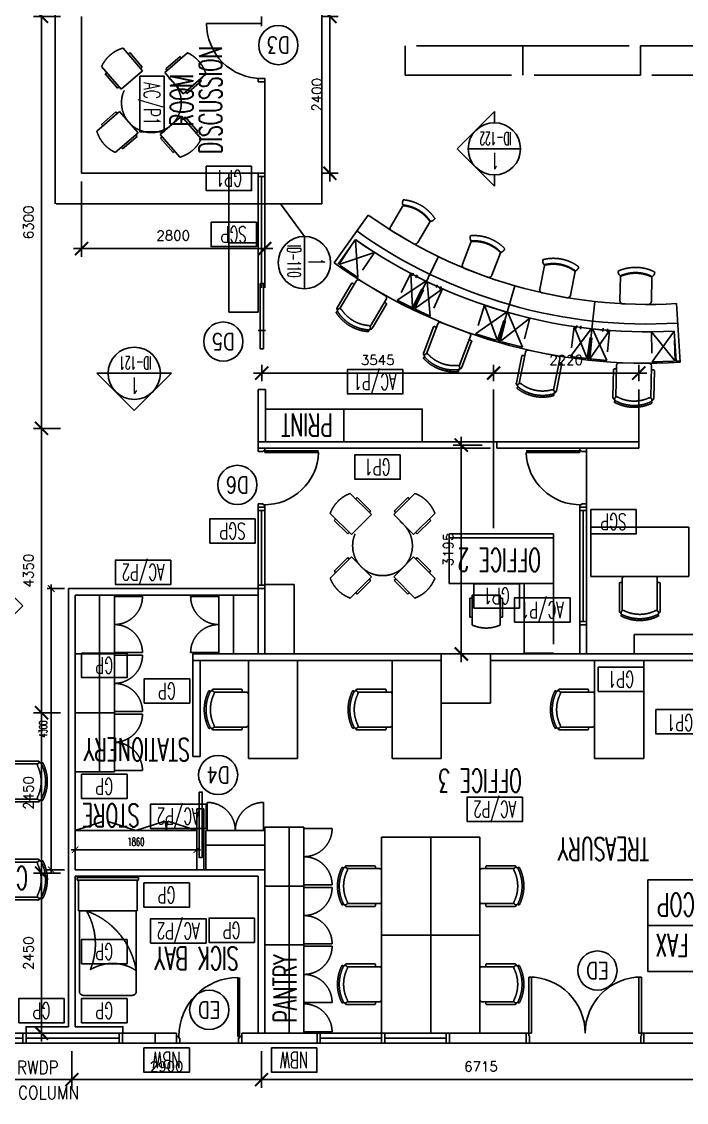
# Model space of a CAD drawing. Header units: feet. Extents: x 1463649 to 2957709, y -1501070 to -681589.
# Drawn here: x 1473424 to 1483590, y -783406 to -766879 of the extents above; entities that cross this region are included whole.
import ezdxf
from ezdxf.enums import TextEntityAlignment as Align

# ---------------------------------------------------------------- set-up
doc = ezdxf.new("R2010")
doc.units = ezdxf.units.FT
doc.header["$LTSCALE"] = 13
doc.header["$MEASUREMENT"] = 0
for name, pattern in [('CENTER', [2, 1.25, -0.25, 0.25, -0.25]), ('CENTER2', [1.125, 0.75, -0.125, 0.125, -0.125]), ('DASHDOT', [1, 0.5, -0.25, 0, -0.25]), ('HIDDEN', [0.375, 0.25, -0.125]), ('HIDDEN1', [0.185, 0.12, -0.065])]:
    doc.linetypes.add(name, pattern=pattern)
doc.layers.get('0').update_dxf_attribs({"linetype": 'CONTINUOUS'})
for name, color, linetype in [('DIM', 7, 'CONTINUOUS'), ('DOOR', 5, 'CONTINUOUS'), ('DOOR-NO', 1, 'CONTINUOUS'), ('EX-BWL', 1, 'CONTINUOUS'), ('EX-COL', 4, 'CONTINUOUS'), ('EX-DR', 7, 'CONTINUOUS'), ('EX-WDW', 8, 'CONTINUOUS'), ('EXFLOOR', 7, 'CONTINUOUS'), ('FURN', 1, 'CONTINUOUS'), ('FURN-NSC', 9, 'HIDDEN'), ('L1', 1, 'CONTINUOUS'), ('NEUCEIL TXT', 2, 'CONTINUOUS'), ('NEUPART', 3, 'CONTINUOUS'), ('SECT', 5, 'CONTINUOUS'), ('SPEC', 7, 'CONTINUOUS'), ('SYMBOL', 9, 'CONTINUOUS'), ('TEXT RM', 3, 'CONTINUOUS'), ('TEXT2', 3, 'CONTINUOUS')]:
    doc.layers.add(name, color=color, linetype=linetype)
doc.styles.add('R100', font='romans.shx', dxfattribs={"height": 150})
doc.styles.add('R25', font='ROMANS.shx', dxfattribs={"width": 0.6, "height": 250})
doc.styles.add('R50', font='ROMANS.shx', dxfattribs={"width": 0.6, "height": 125})
doc.styles.add('ROMANS', font='romans')
doc.styles.add('TEXT', font='romans.shx', dxfattribs={"width": 0.6, "height": 600})
doc.dimstyles.new('SCALE100', dxfattribs={"dimtxt": 250, "dimasz": 200, "dimexe": 125, "dimexo": 125, "dimgap": 125, "dimtad": 1, "dimdec": 0, "dimzin": 0, "dimdsep": 46, "dimtxsty": 'R100', "dimblk1": 'ARCHTICK', "dimblk2": 'ARCHTICK', "dimsah": 1, "dimcen": 0, "dimdle": 125, "dimclrd": 256, "dimclre": 256, "dimclrt": 1, "dimadec": 0, "dimazin": 0, "dimtfac": 1, "dimtdec": 0, "dimtix": 1, "dimtofl": 0, "dimtmove": 2, "dimatfit": 3, "dimfxl": 1, "dimtolj": 1, "dimtzin": 0, "dimarcsym": 0})
doc.dimstyles.new('SCALE50', dxfattribs={"dimtxt": 125, "dimasz": 100, "dimexe": 60, "dimexo": 60, "dimgap": 60, "dimtad": 1, "dimdec": 0, "dimzin": 0, "dimdsep": 46, "dimtxsty": 'R50', "dimblk1": 'ARCHTICK', "dimblk2": 'ARCHTICK', "dimsah": 1, "dimcen": 100, "dimdle": 60, "dimclrd": 256, "dimclre": 256, "dimclrt": 1, "dimadec": 0, "dimazin": 0, "dimtfac": 1, "dimtdec": 0, "dimtofl": 0, "dimtmove": 2, "dimatfit": 3, "dimldrblk": 'ARCHTICK', "dimfxl": 1, "dimtolj": 1, "dimtzin": 0, "dimarcsym": 0})

# ---------------------------------------------------------------- blocks, each defined once
blk = doc.blocks.new('chair07')
at = {"layer": 'FURN-NSC', "ltscale": 500}
for p, q in [((2, 1), (2, 371)), ((52, 421), (432, 421)), ((482, 371), (482, 1)), ((159, -47), (159, -57)), ((319, -48), (319, -58))]:
    blk.add_line(p, q, dxfattribs=at)
for centre, radius, start, end in [((52, 371), 50, 90, 180), ((432, 371), 50, 0, 90), ((243, 503), 556, 244.3835, 295.5192), ((43, -74), 80, 124.3835, 184.3835), ((243, 503), 646, 244.3835, 295.5192), ((243, 503), 566, 244.3835, 295.5192), ((442, -74), 80, 355.5192, 55.5192)]:
    blk.add_arc(centre, radius, start, end, dxfattribs=at)
blk = doc.blocks.new('chair06')
at = {"layer": 'FURN-NSC', "ltscale": 500}
for p, q in [((-66, 293), (-489, 293)), ((1, 249), (-489, 249)), ((37, -251), (37, 213)), ((-489, -287), (1, -287)), ((-489, -331), (-66, -331))]:
    blk.add_line(p, q, dxfattribs=at)
for centre, radius, start, end in [((-6, -19), 632, 153.7494, 206.2506), ((-6, -19), 605, 153.7494, 206.2506), ((-561, 255), 13.4, 333.7494, 153.7494), ((-519, 234), 33.5, 333.7494, 153.7494), ((-6, -19), 538, 153.7494, 206.2506), ((-489, 249), 44.6, 90, 158.0609), ((-88, 271), 31.6, 315, 45), ((1, 213), 35.7, 0, 90), ((-561, -293), 13.4, 206.2506, 26.2506), ((-519, -272), 33.5, 206.2506, 26.2506), ((-489, -287), 44.6, 201.9391, 270), ((-88, -309), 31.6, 315, 45), ((1, -251), 35.7, 270, 0)]:
    blk.add_arc(centre, radius, start, end, dxfattribs=at)
blk = doc.blocks.new('_ARCHTICK')
at = {"color": 0, "linetype": 'ByBlock', "const_width": 0.15}
blk.add_lwpolyline([(-0.5, -0.5), (0.5, 0.5)], dxfattribs=at)
blk = doc.blocks.new('*D704')
at = {"layer": 'DIM', "linetype": 'Continuous', "lineweight": -2, "transparency": 16777216}
for p, q in [((1480148, -776674), (1480148, -773229)), ((1480467, -773354), (1480023, -773354)), ((1480467, -776549), (1480023, -776549))]:
    blk.add_line(p, q, dxfattribs=at)
at = {"layer": 'DIM', "linetype": 'Continuous', "lineweight": -2, "transparency": 16777216, "xscale": 200, "yscale": 200, "zscale": 200}
for p, rotation in [((1480148, -773354), 90), ((1480148, -776549), 270)]:
    blk.add_blockref('_ARCHTICK', p, dxfattribs=dict(at, rotation=rotation))
at = {"layer": 'DIM', "color": 1, "linetype": 'Continuous', "transparency": 16777216, "insert": (1479948, -774951), "char_height": 150, "attachment_point": 5, "rotation": 90, "style": 'R100'}
blk.add_mtext('\\A1;3195', dxfattribs=at)
blk = doc.blocks.new('*D705')
at = {"layer": 'DIM', "linetype": 'Continuous', "lineweight": -2, "transparency": 16777216}
for p, q in [((1474192, -782624), (1474192, -783183)), ((1477092, -782624), (1477092, -783183)), ((1474067, -783058), (1477217, -783058))]:
    blk.add_line(p, q, dxfattribs=at)
at = {"layer": 'DIM', "linetype": 'Continuous', "lineweight": -2, "transparency": 16777216, "xscale": 200, "yscale": 200, "zscale": 200, "rotation": 180}
blk.add_blockref('_ARCHTICK', (1474192, -783058), dxfattribs=at)
at = {"layer": 'DIM', "linetype": 'Continuous', "lineweight": -2, "transparency": 16777216, "xscale": 200, "yscale": 200, "zscale": 200}
blk.add_blockref('_ARCHTICK', (1477092, -783058), dxfattribs=at)
at = {"layer": 'DIM', "color": 1, "linetype": 'Continuous', "transparency": 16777216, "insert": (1475642, -782858), "char_height": 150, "attachment_point": 5, "style": 'R100'}
blk.add_mtext('\\A1;2900', dxfattribs=at)
blk = doc.blocks.new('*D706')
at = {"layer": 'DIM', "linetype": 'Continuous', "lineweight": -2, "transparency": 16777216}
for p, q in [((1473729, -782474), (1473729, -779774)), ((1474017, -779899), (1473604, -779899)), ((1474017, -782349), (1473604, -782349))]:
    blk.add_line(p, q, dxfattribs=at)
at = {"layer": 'DIM', "linetype": 'Continuous', "lineweight": -2, "transparency": 16777216, "xscale": 200, "yscale": 200, "zscale": 200}
for p, rotation in [((1473729, -779899), 90), ((1473729, -782349), 270)]:
    blk.add_blockref('_ARCHTICK', p, dxfattribs=dict(at, rotation=rotation))
at = {"layer": 'DIM', "color": 1, "linetype": 'Continuous', "transparency": 16777216, "insert": (1473529, -781124), "char_height": 150, "attachment_point": 5, "rotation": 90, "style": 'R100'}
blk.add_mtext('\\A1;2450', dxfattribs=at)
blk = doc.blocks.new('*D707')
at = {"layer": 'DIM', "linetype": 'Continuous', "lineweight": -2, "transparency": 16777216}
for p, q in [((1473729, -780024), (1473729, -777324)), ((1474017, -777449), (1473604, -777449)), ((1474017, -779899), (1473604, -779899))]:
    blk.add_line(p, q, dxfattribs=at)
at = {"layer": 'DIM', "linetype": 'Continuous', "lineweight": -2, "transparency": 16777216, "xscale": 200, "yscale": 200, "zscale": 200}
for p, rotation in [((1473729, -777449), 90), ((1473729, -779899), 270)]:
    blk.add_blockref('_ARCHTICK', p, dxfattribs=dict(at, rotation=rotation))
at = {"layer": 'DIM', "color": 1, "linetype": 'Continuous', "transparency": 16777216, "insert": (1473529, -778674), "char_height": 150, "attachment_point": 5, "rotation": 90, "style": 'R100'}
blk.add_mtext('\\A1;2450', dxfattribs=at)
blk = doc.blocks.new('*D708')
at = {"layer": 'DIM', "linetype": 'Continuous', "lineweight": -2, "transparency": 16777216}
for p, q in [((1474017, -773099), (1473604, -773099)), ((1473729, -777574), (1473729, -772974)), ((1474017, -777449), (1473604, -777449))]:
    blk.add_line(p, q, dxfattribs=at)
at = {"layer": 'DIM', "linetype": 'Continuous', "lineweight": -2, "transparency": 16777216, "xscale": 200, "yscale": 200, "zscale": 200}
for p, rotation in [((1473729, -773099), 90), ((1473729, -777449), 270)]:
    blk.add_blockref('_ARCHTICK', p, dxfattribs=dict(at, rotation=rotation))
at = {"layer": 'DIM', "color": 1, "linetype": 'Continuous', "transparency": 16777216, "insert": (1473529, -775274), "char_height": 150, "attachment_point": 5, "rotation": 90, "style": 'R100'}
blk.add_mtext('\\A1;4350', dxfattribs=at)
blk = doc.blocks.new('*D709')
at = {"layer": 'DIM', "linetype": 'Continuous', "lineweight": -2, "transparency": 16777216}
for p, q in [((1474017, -766799), (1473604, -766799)), ((1473729, -766674), (1473729, -773224)), ((1474017, -773099), (1473604, -773099))]:
    blk.add_line(p, q, dxfattribs=at)
at = {"layer": 'DIM', "linetype": 'Continuous', "lineweight": -2, "transparency": 16777216, "xscale": 200, "yscale": 200, "zscale": 200}
for p, rotation in [((1473729, -766799), 90), ((1473729, -773099), 270)]:
    blk.add_blockref('_ARCHTICK', p, dxfattribs=dict(at, rotation=rotation))
at = {"layer": 'DIM', "color": 1, "linetype": 'Continuous', "transparency": 16777216, "insert": (1473529, -769949), "char_height": 150, "attachment_point": 5, "rotation": 90, "style": 'R100'}
blk.add_mtext('\\A1;6300', dxfattribs=at)
blk = doc.blocks.new('*D710')
at = {"layer": 'DIM', "linetype": 'Continuous', "lineweight": -2, "transparency": 16777216}
for p, q in [((1469292, -782624), (1469292, -783183)), ((1474192, -782624), (1474192, -783183)), ((1474317, -783058), (1469167, -783058))]:
    blk.add_line(p, q, dxfattribs=at)
at = {"layer": 'DIM', "linetype": 'Continuous', "lineweight": -2, "transparency": 16777216, "xscale": 200, "yscale": 200, "zscale": 200, "rotation": 180}
blk.add_blockref('_ARCHTICK', (1469292, -783058), dxfattribs=at)
at = {"layer": 'DIM', "linetype": 'Continuous', "lineweight": -2, "transparency": 16777216, "xscale": 200, "yscale": 200, "zscale": 200}
blk.add_blockref('_ARCHTICK', (1474192, -783058), dxfattribs=at)
at = {"layer": 'DIM', "color": 1, "linetype": 'Continuous', "transparency": 16777216, "insert": (1471474, -783308), "char_height": 150, "attachment_point": 5, "style": 'R100'}
blk.add_mtext('\\A1;4900', dxfattribs=at)
blk = doc.blocks.new('*D711')
at = {"layer": 'DIM', "linetype": 'Continuous', "lineweight": -2, "transparency": 16777216}
for p, q in [((1477092, -782624), (1477092, -783183)), ((1483808, -782624), (1483808, -783183)), ((1483933, -783058), (1476967, -783058))]:
    blk.add_line(p, q, dxfattribs=at)
at = {"layer": 'DIM', "linetype": 'Continuous', "lineweight": -2, "transparency": 16777216, "xscale": 200, "yscale": 200, "zscale": 200, "rotation": 180}
blk.add_blockref('_ARCHTICK', (1477092, -783058), dxfattribs=at)
at = {"layer": 'DIM', "linetype": 'Continuous', "lineweight": -2, "transparency": 16777216, "xscale": 200, "yscale": 200, "zscale": 200}
blk.add_blockref('_ARCHTICK', (1483808, -783058), dxfattribs=at)
at = {"layer": 'DIM', "color": 1, "linetype": 'Continuous', "transparency": 16777216, "insert": (1480450, -782858), "char_height": 150, "attachment_point": 5, "style": 'R100'}
blk.add_mtext('\\A1;6715', dxfattribs=at)
blk = doc.blocks.new('*D712')
at = {"layer": 'DIM', "linetype": 'Continuous', "lineweight": -2, "transparency": 16777216}
for p, q in [((1476972, -772254), (1480767, -772254)), ((1477097, -772379), (1477097, -772129)), ((1480642, -772379), (1480642, -772129))]:
    blk.add_line(p, q, dxfattribs=at)
at = {"layer": 'DIM', "linetype": 'Continuous', "lineweight": -2, "transparency": 16777216, "xscale": 200, "yscale": 200, "zscale": 200, "rotation": 180}
blk.add_blockref('_ARCHTICK', (1477097, -772254), dxfattribs=at)
at = {"layer": 'DIM', "linetype": 'Continuous', "lineweight": -2, "transparency": 16777216, "xscale": 200, "yscale": 200, "zscale": 200}
blk.add_blockref('_ARCHTICK', (1480642, -772254), dxfattribs=at)
at = {"layer": 'DIM', "color": 1, "linetype": 'Continuous', "transparency": 16777216, "insert": (1478870, -772054), "char_height": 150, "attachment_point": 5, "style": 'R100'}
blk.add_mtext('\\A1;3545', dxfattribs=at)
blk = doc.blocks.new('*D713')
at = {"layer": 'DIM', "linetype": 'Continuous', "lineweight": -2, "transparency": 16777216}
for p, q in [((1482987, -772254), (1480517, -772254)), ((1480642, -772379), (1480642, -772129)), ((1482862, -772379), (1482862, -772129))]:
    blk.add_line(p, q, dxfattribs=at)
at = {"layer": 'DIM', "linetype": 'Continuous', "lineweight": -2, "transparency": 16777216, "xscale": 200, "yscale": 200, "zscale": 200, "rotation": 180}
blk.add_blockref('_ARCHTICK', (1480642, -772254), dxfattribs=at)
at = {"layer": 'DIM', "linetype": 'Continuous', "lineweight": -2, "transparency": 16777216, "xscale": 200, "yscale": 200, "zscale": 200}
blk.add_blockref('_ARCHTICK', (1482862, -772254), dxfattribs=at)
at = {"layer": 'DIM', "color": 1, "linetype": 'Continuous', "transparency": 16777216, "insert": (1481752, -772054), "char_height": 150, "attachment_point": 5, "style": 'R100'}
blk.add_mtext('\\A1;2220', dxfattribs=at)
blk = doc.blocks.new('chair03')
at = {"layer": 'FURN-NSC', "ltscale": 500}
for p, q in [((-248, 339), (-216, 339)), ((-248, 46), (-248, 339)), ((-216, 0), (-216, 458)), ((216, 458), (216, 0)), ((248, 339), (216, 339)), ((248, 46), (248, 339)), ((-248, 46), (-216, 46)), ((216, 0), (-216, 0)), ((248, 46), (216, 46))]:
    blk.add_line(p, q, dxfattribs=at)
blk.add_arc((0, -11), 516, 65.2531, 114.7469, dxfattribs=at)
blk = doc.blocks.new('OFF')
at = {"layer": 'FURN-NSC', "ltscale": 500}
for p, q in [((-1062, 1600), (-1762, 1600)), ((-1762, 1600), (-1762, 0)), ((-1062, 0), (-1062, 1600)), ((0, 450), (-1062, 450)), ((0, 0), (0, 450)), ((-1762, 0), (0, 0))]:
    blk.add_line(p, q, dxfattribs=at)
blk.add_lwpolyline([(-1762, 0), (-1762, 1600), (-1825, 1600), (-1825, 0)], close=True, dxfattribs=at)
at = {"layer": 'FURN-NSC', "ltscale": 500, "xscale": -1, "rotation": 269.9999999999816}
blk.add_blockref('chair03', (-887, 1032), dxfattribs=at)
blk = doc.blocks.new('dtble04c')
at = {"layer": 'FURN-NSC', "ltscale": 500}
for p, q in [((-216, 457), (-216, 915)), ((216, 915), (216, 457)), ((-248, 796), (-216, 796)), ((-248, 503), (-248, 796)), ((248, 796), (216, 796)), ((248, 503), (248, 796)), ((-248, 503), (-216, 503)), ((248, 503), (216, 503)), ((216, 457), (-216, 457)), ((-915, 216), (-457, 216)), ((-503, 248), (-796, 248)), ((-796, 248), (-796, 216)), ((-503, 248), (-503, 216)), ((-457, 216), (-457, -216)), ((457, -216), (457, 216)), ((457, 216), (915, 216)), ((503, 248), (503, 216)), ((503, 248), (796, 248)), ((796, 248), (796, 216)), ((-457, -216), (-915, -216)), ((-796, -248), (-796, -216)), ((-503, -248), (-796, -248)), ((-503, -248), (-503, -216)), ((915, -216), (457, -216)), ((503, -248), (503, -216)), ((503, -248), (796, -248)), ((796, -248), (796, -216)), ((-216, -915), (-216, -457)), ((-216, -457), (216, -457)), ((216, -457), (216, -915)), ((-248, -503), (-248, -796)), ((-248, -503), (-216, -503)), ((248, -503), (216, -503)), ((248, -503), (248, -796)), ((-248, -796), (-216, -796)), ((248, -796), (216, -796))]:
    blk.add_line(p, q, dxfattribs=at)
blk.add_circle((0, 0), 457, dxfattribs=at)
for centre, start, end in [((0, 447), 65.2531, 114.7469), ((-447, 0), 155.2531, 204.7469), ((447, 0), 335.2531, 24.7469), ((0, -447), 245.2531, 294.7469)]:
    blk.add_arc(centre, 516, start, end, dxfattribs=at)
blk = doc.blocks.new('*D730')
at = {"layer": 'DIM', "linetype": 'Continuous', "lineweight": -2, "transparency": 16777216}
for p, q in [((1478013, -766799), (1478264, -766799)), ((1478139, -766674), (1478139, -769324)), ((1478013, -769199), (1478264, -769199))]:
    blk.add_line(p, q, dxfattribs=at)
at = {"layer": 'DIM', "linetype": 'Continuous', "lineweight": -2, "transparency": 16777216, "xscale": 200, "yscale": 200, "zscale": 200}
for p, rotation in [((1478139, -766799), 90), ((1478139, -769199), 270)]:
    blk.add_blockref('_ARCHTICK', p, dxfattribs=dict(at, rotation=rotation))
at = {"layer": 'DIM', "color": 1, "linetype": 'Continuous', "transparency": 16777216, "insert": (1477939, -767999), "char_height": 150, "attachment_point": 5, "rotation": 90, "style": 'R100'}
blk.add_mtext('\\A1;2400', dxfattribs=at)
blk = doc.blocks.new('*D731')
at = {"layer": 'DIM', "linetype": 'Continuous', "lineweight": -2, "transparency": 16777216}
for p, q in [((1474342, -769324), (1474342, -770475)), ((1477142, -769324), (1477142, -770475)), ((1477267, -770350), (1474217, -770350))]:
    blk.add_line(p, q, dxfattribs=at)
at = {"layer": 'DIM', "linetype": 'Continuous', "lineweight": -2, "transparency": 16777216, "xscale": 200, "yscale": 200, "zscale": 200, "rotation": 180}
blk.add_blockref('_ARCHTICK', (1474342, -770350), dxfattribs=at)
at = {"layer": 'DIM', "linetype": 'Continuous', "lineweight": -2, "transparency": 16777216, "xscale": 200, "yscale": 200, "zscale": 200}
blk.add_blockref('_ARCHTICK', (1477142, -770350), dxfattribs=at)
at = {"layer": 'DIM', "color": 1, "linetype": 'Continuous', "transparency": 16777216, "insert": (1475742, -770150), "char_height": 150, "attachment_point": 5, "style": 'R100'}
blk.add_mtext('\\A1;2800', dxfattribs=at)
blk = doc.blocks.new('*D732')
at = {"layer": 'NEUPART', "linetype": 'Continuous', "lineweight": -2, "transparency": 16777216}
for p, q in [((1474182, -779543), (1476162, -779543)), ((1474242, -779789), (1474242, -779483)), ((1476102, -779789), (1476102, -779483))]:
    blk.add_line(p, q, dxfattribs=at)
at = {"layer": 'NEUPART', "linetype": 'Continuous', "lineweight": -2, "transparency": 16777216, "xscale": 100, "yscale": 100, "zscale": 100, "rotation": 180}
blk.add_blockref('_ARCHTICK', (1474242, -779543), dxfattribs=at)
at = {"layer": 'NEUPART', "linetype": 'Continuous', "lineweight": -2, "transparency": 16777216, "xscale": 100, "yscale": 100, "zscale": 100}
blk.add_blockref('_ARCHTICK', (1476102, -779543), dxfattribs=at)
at = {"layer": 'NEUPART', "color": 1, "linetype": 'Continuous', "transparency": 16777216, "insert": (1475172, -779421), "char_height": 125, "attachment_point": 5, "style": 'R50'}
blk.add_mtext('\\A1;1860', dxfattribs=at)
blk = doc.blocks.new('*D733')
at = {"layer": 'NEUPART', "linetype": 'Continuous', "lineweight": -2, "transparency": 16777216}
for p, q in [((1474082, -775549), (1473817, -775549)), ((1473877, -779909), (1473877, -775489)), ((1474082, -779849), (1473817, -779849))]:
    blk.add_line(p, q, dxfattribs=at)
at = {"layer": 'NEUPART', "linetype": 'Continuous', "lineweight": -2, "transparency": 16777216, "xscale": 100, "yscale": 100, "zscale": 100}
for p, rotation in [((1473877, -775549), 90), ((1473877, -779849), 270)]:
    blk.add_blockref('_ARCHTICK', p, dxfattribs=dict(at, rotation=rotation))
at = {"layer": 'NEUPART', "color": 1, "linetype": 'Continuous', "transparency": 16777216, "insert": (1473754, -777699), "char_height": 125, "attachment_point": 5, "rotation": 90, "style": 'R50'}
blk.add_mtext('\\A1;4300', dxfattribs=at)

msp = doc.modelspace()

# ---------------------------------------------------------------- linework, layer by layer
at = {"color": 0, "linetype": 'Continuous'}
msp.add_lwpolyline([(1495292.2, -782499.1), (1469142.2, -782499.1), (1469142.2, -766649.1), (1495292.2, -766649.1)], close=True, dxfattribs=at)
at = {"layer": 'DIM', "color": 0, "linetype": 'DASHDOT', "ltscale": 500}
for p, q in [((1480642.2, -772503.9), (1480642.2, -774625.4)), ((1482862.2, -772503.9), (1482862.2, -773360.7))]:
    msp.add_line(p, q, dxfattribs=at)
at = {"layer": 'DOOR', "color": 0}
for p, q in [((1477042.2, -773453.9), (1477042.2, -773403.9)), ((1477117.2, -773440.9), (1477117.2, -773453.9)), ((1477142.2, -773440.9), (1477117.2, -773440.9)), ((1477142.2, -773403.9), (1477142.2, -773440.9)), ((1477142.2, -773440.9), (1477966.7, -773440.9)), ((1477142.2, -773465.9), (1477142.2, -773440.9)), ((1481962.9, -773440.9), (1481138.4, -773440.9)), ((1481962.9, -773403.9), (1481962.9, -773440.9)), ((1481962.9, -773440.9), (1481987.9, -773440.9)), ((1481962.9, -773465.9), (1481962.9, -773440.9)), ((1481987.9, -773440.9), (1481987.9, -773453.9)), ((1482062.9, -773453.9), (1482062.9, -773403.9)), ((1477117.2, -773453.9), (1477042.2, -773453.9)), ((1477142.2, -773465.9), (1477967.2, -773465.9)), ((1481962.9, -773465.9), (1481137.9, -773465.9)), ((1481987.9, -773453.9), (1482062.9, -773453.9)), ((1477042.2, -774253.9), (1477042.2, -774303.9)), ((1477117.2, -774253.9), (1477042.2, -774253.9)), ((1477117.2, -774253.9), (1477117.2, -774266.9)), ((1477142.2, -774266.9), (1477117.2, -774266.9)), ((1477142.2, -774266.5), (1477142.2, -774303.9)), ((1481962.9, -774266.5), (1481962.9, -774303.9)), ((1481962.9, -774266.9), (1481987.9, -774266.9)), ((1481987.9, -774253.9), (1481987.9, -774266.9)), ((1481987.9, -774253.9), (1482062.9, -774253.9)), ((1482062.9, -774253.9), (1482062.9, -774303.9)), ((1476730.2, -782399.1), (1476730.2, -781498.3)), ((1476755.2, -782399.1), (1476755.2, -781498.3)), ((1475829.2, -782399.1), (1475792.2, -782399.1)), ((1475842.2, -782499.1), (1475792.2, -782499.1)), ((1475829.2, -782399.1), (1475829.2, -782424.1)), ((1475842.2, -782424.1), (1475829.2, -782424.1)), ((1475842.2, -782424.1), (1475842.2, -782499.1)), ((1476730.2, -782399.1), (1476755.2, -782399.1)), ((1476755.2, -782424.1), (1476742.2, -782424.1)), ((1476742.2, -782424.1), (1476742.2, -782499.1)), ((1476792.2, -782499.1), (1476742.2, -782499.1)), ((1476755.2, -782399.1), (1476755.2, -782424.1)), ((1476792.2, -782399.1), (1476755.2, -782399.1))]:
    msp.add_line(p, q, dxfattribs=at)
for centre, radius, start, end in [((1477137.4, -773437.3), 829.8, 268.60485, 358.02776), ((1481967.7, -773437.3), 829.8, 181.9759, 271.39881), ((1476730.2, -782399.1), 901.2, 90, 180)]:
    msp.add_arc(centre, radius, start, end, dxfattribs=at)
at = {"layer": 'DOOR-NO', "color": 0, "linetype": 'Continuous'}
for centre in [(1477350.3, -767237.8), (1476508.2, -771771.8), (1476722.6, -773964.1), (1476428.8, -778399.5), (1482230.2, -781390.5), (1476294, -781991.5)]:
    msp.add_circle(centre, 300, dxfattribs=at)
at = {"layer": 'EX-BWL', "color": 0}
for points in [[(1475467.2, -782499.1), (1474967.2, -782499.1), (1474967.2, -782349.1), (1475467.2, -782349.1)], [(1481142.2, -782499.1), (1479967.2, -782499.1), (1479967.2, -782349.1), (1481142.2, -782349.1)], [(1485692.2, -782499.1), (1482942.2, -782499.1), (1482942.2, -782349.1), (1485692.2, -782349.1)]]:
    msp.add_lwpolyline(points, close=True, dxfattribs=at)
at = {"layer": 'EX-COL', "color": 0}
msp.add_lwpolyline([(1479842.2, -776549.1), (1480592.2, -776549.1), (1480592.2, -777299.1), (1479842.2, -777299.1)], close=True, dxfattribs=at)
msp.add_lwpolyline([(1479842.2, -776549.1), (1480592.2, -776549.1), (1480592.2, -777299.1), (1479842.2, -777299.1)], close=True, dxfattribs=at)
at = {"layer": 'EX-DR', "color": 0}
for p, q in [((1481182.2, -782349.1), (1481182.2, -781489.1)), ((1481222.2, -781490), (1481222.2, -782349.1)), ((1482862.2, -781490), (1482862.2, -782349.1)), ((1482902.2, -782349.1), (1482902.2, -781489.1)), ((1481142.2, -782499.1), (1481142.2, -782349.1)), ((1481142.2, -782349.1), (1481182.2, -782349.1)), ((1481222.2, -782349.1), (1481182.2, -782349.1)), ((1481182.2, -782349.1), (1481182.2, -782389.1)), ((1482862.2, -782349.1), (1482902.2, -782349.1)), ((1482902.2, -782349.1), (1482902.2, -782389.1)), ((1482942.2, -782349.1), (1482902.2, -782349.1)), ((1482942.2, -782499.1), (1482942.2, -782349.1)), ((1481192.2, -782499.1), (1481142.2, -782499.1)), ((1481182.2, -782389.1), (1481192.2, -782389.1)), ((1481192.2, -782389.1), (1481192.2, -782499.1)), ((1482892.2, -782389.1), (1482892.2, -782499.1)), ((1482902.2, -782389.1), (1482892.2, -782389.1)), ((1482892.2, -782499.1), (1482942.2, -782499.1))]:
    msp.add_line(p, q, dxfattribs=at)
for centre, start, end in [((1481182.2, -782349.1), 0, 90), ((1482902.2, -782349.1), 90, 179.99993)]:
    msp.add_arc(centre, 860, start, end, dxfattribs=at)
at = {"layer": 'EX-WDW', "color": 0}
for p, q in [((1474967.2, -782349.1), (1472067.2, -782349.1)), ((1473442.2, -782349.1), (1473442.2, -782499.1)), ((1473492.2, -782349.1), (1473492.2, -782499.1)), ((1474917.2, -782349.1), (1474917.2, -782499.1)), ((1477942.2, -782499.1), (1477942.2, -782349.1)), ((1474967.2, -782499.1), (1472067.2, -782499.1)), ((1472117.2, -782424.1), (1473442.2, -782424.1)), ((1473492.2, -782424.1), (1474917.2, -782424.1))]:
    msp.add_line(p, q, dxfattribs=at)
at = {"layer": 'EXFLOOR', "color": 0}
msp.add_line((1481192.2, -782499.1), (1482892.2, -782499.1), dxfattribs=at)
at = {"layer": 'FURN', "color": 0, "linetype": 'Continuous'}
for p, q in [((1478725, -769836.8), (1478202.2, -770569.4)), ((1478530, -770213.3), (1478262.7, -770587.9)), ((1479799.2, -770473), (1479407.9, -771283.6)), ((1480965.6, -770918.3), (1480717.2, -771783.4)), ((1482190.5, -771159.8), (1482092.1, -772054.4)), ((1483438.6, -771190.4), (1483493, -772088.8)), ((1483404.1, -771613), (1483431.9, -772072.4)), ((1483431.9, -772072.4), (1483491.8, -772068.8)), ((1478352.2, -772803.9), (1478352.2, -773303.9)), ((1474842.2, -775649.1), (1474242.2, -775649.1)), ((1474617.2, -778349.1), (1474617.2, -775649.1)), ((1474842.2, -775649.1), (1474842.2, -778349.1)), ((1476439.1, -775649.1), (1476439.1, -776549.1)), ((1476439.1, -775649.1), (1477039.1, -775649.1)), ((1476664.1, -776549.1), (1476664.1, -775649.1)), ((1474842.2, -776549.1), (1474242.2, -776549.1)), ((1476439.1, -776549.1), (1477039.1, -776549.1)), ((1476042.2, -777249.1), (1476042.2, -776649.1)), ((1474842.2, -777449.1), (1474242.2, -777449.1)), ((1474842.2, -778349.1), (1474242.2, -778349.1)), ((1477742.2, -779199.1), (1477142.2, -779199.1)), ((1477517.2, -780099.1), (1477517.2, -779199.1)), ((1477742.2, -779199.1), (1477742.2, -780099.1)), ((1476102.2, -779249.1), (1476102.2, -779849.1)), ((1476242.2, -779249.1), (1477142.2, -779249.1)), ((1476242.2, -779249.1), (1476242.2, -779849.1)), ((1477142.2, -779249.1), (1477142.2, -779849.1)), ((1477142.2, -779474.1), (1476242.2, -779474.1)), ((1477742.2, -780099.1), (1477142.2, -780099.1)), ((1477742.2, -780099.1), (1477142.2, -780099.1)), ((1477742.2, -782349.1), (1477742.2, -780099.1)), ((1477742.2, -780999.1), (1477142.2, -780999.1))]:
    msp.add_line(p, q, dxfattribs=at)
at = {"layer": 'FURN', "color": 0, "linetype": 'CENTER2', "ltscale": 100}
for p, q in [((1478565.1, -770790.3), (1478528.9, -770214.9)), ((1478819.8, -770409.5), (1478274.2, -770595.7)), ((1479374.4, -770730.3), (1479399.5, -771257.2)), ((1479606.5, -770847.6), (1479167.4, -771140)), ((1479862, -770965.7), (1479433.8, -771273.8)), ((1479625.8, -770856.9), (1479670, -771382.6)), ((1480504.5, -771216.2), (1480701.6, -771758.1)), ((1480367.6, -771653.4), (1480838.5, -771320.9)), ((1481198.3, -771415.5), (1480743.8, -771770.2)), ((1481082.4, -771858.7), (1480859.7, -771326.9)), ((1482133.8, -771577.2), (1481817.4, -771999.3)), ((1481875.9, -771544), (1482075.3, -772032.4)), ((1482414, -771603.3), (1482113.2, -772036.6)), ((1482155.1, -771579.5), (1482372.1, -772060.3)), ((1483054.4, -771625.6), (1483418.1, -772072.9)), ((1483068.2, -772083.5), (1483404.2, -771615))]:
    msp.add_line(p, q, dxfattribs=at)
at = {"layer": 'FURN', "color": 0, "linetype": 'HIDDEN', "ltscale": 100}
for p, q in [((1479416.5, -770723.7), (1479394.1, -770768.2)), ((1479472.7, -770752.1), (1479450.3, -770796.6)), ((1479783.7, -770902.2), (1479762.9, -770947.5)), ((1479841, -770928.6), (1479820.1, -770973.8)), ((1481913.4, -771523.8), (1481907, -771573.2)), ((1481975.9, -771531.8), (1481969.5, -771581.2)), ((1482319.1, -771569.5), (1482314.6, -771619.1)), ((1482381.9, -771575.3), (1482377.3, -771624.9))]:
    msp.add_line(p, q, dxfattribs=at)
at = {"layer": 'FURN', "color": 0, "linetype": 'HIDDEN1', "ltscale": 500}
for p, q in [((1474842.2, -775669.1), (1475272.2, -775669.1)), ((1476009.1, -775669.1), (1476439.1, -775669.1)), ((1475272.2, -776529.1), (1474842.2, -776529.1)), ((1475272.2, -776569.1), (1474842.2, -776569.1)), ((1476439.1, -776529.1), (1476009.1, -776529.1)), ((1474842.2, -777429.1), (1475272.2, -777429.1)), ((1474842.2, -777469.1), (1475272.2, -777469.1)), ((1475272.2, -778329.1), (1474842.2, -778329.1)), ((1476262.2, -778819.1), (1476262.2, -779249.1)), ((1477122.2, -779249.1), (1477122.2, -778819.1)), ((1474242.2, -779249.1), (1474683.5, -779105.7)), ((1475172.2, -779249.1), (1474730.9, -779105.7)), ((1475172.2, -779249.1), (1475613.5, -779105.7)), ((1476102.2, -779249.1), (1475660.9, -779105.7)), ((1478172.2, -779219.1), (1477742.2, -779219.1)), ((1477742.2, -780079.1), (1478172.2, -780079.1))]:
    msp.add_line(p, q, dxfattribs=at)
at = {"layer": 'FURN', "color": 0, "linetype": 'HIDDEN', "ltscale": 100}
for points in [[(1478528.9, -770214.9), (1478819.8, -770409.5), (1478565.1, -770790.3), (1478274.2, -770595.7)], [(1479606.5, -770847.6), (1479374.4, -770730.3), (1479167.4, -771140), (1479399.5, -771257.2)], [(1479625.8, -770856.9), (1479862, -770965.7), (1479670, -771382.6), (1479433.8, -771273.8)], [(1480838.5, -771320.9), (1480504.5, -771216.2), (1480367.6, -771653.4), (1480701.6, -771758.1)], [(1480859.7, -771326.9), (1481198.3, -771415.5), (1481082.4, -771858.7), (1480743.8, -771770.2)], [(1482133.8, -771577.2), (1481875.9, -771544), (1481817.4, -771999.3), (1482075.3, -772032.4)], [(1482155.1, -771579.5), (1482414, -771603.3), (1482372.1, -772060.3), (1482113.2, -772036.6)], [(1483404.2, -771615), (1483054.4, -771625.6), (1483068.2, -772083.5), (1483418.1, -772072.9)]]:
    msp.add_lwpolyline(points, close=True, dxfattribs=at)
at = {"layer": 'FURN', "color": 0, "linetype": 'Continuous'}
for points in [[(1479552.2, -773303.9), (1479552.2, -772803.9), (1477152.2, -772803.9), (1477152.2, -773303.9)], [(1475172.2, -779249.1), (1474242.2, -779249.1)], [(1475172.2, -779249.1), (1476102.2, -779249.1)], [(1477517.2, -782349.1), (1477517.2, -780099.1)]]:
    msp.add_lwpolyline(points, dxfattribs=at)
at = {"layer": 'FURN', "color": 0, "linetype": 'HIDDEN1', "ltscale": 500}
for points in [[(1477742.2, -780119.1), (1478172.2, -780119.1, -0.4122839), (1477742.2, -780549.1, -0.4122839), (1478172.2, -780979.1), (1477742.2, -780979.1)], [(1477742.2, -781879.1), (1478172.2, -781879.1, 0.4122839), (1477742.2, -781449.1, 0.4122839), (1478172.2, -781019.1), (1477742.2, -781019.1)], [(1477742.2, -782329.1), (1478172.2, -782329.1, 0.4122839), (1477742.2, -781899.1)]]:
    msp.add_lwpolyline(points, format="xyb", dxfattribs=at)
at = {"layer": 'FURN', "color": 0, "linetype": 'Continuous'}
for radius, start, end in [(7350, 234.48884, 273.46564), (7650, 234.48884, 273.46564), (7770, 234.93129, 273.0232), (8250, 234.48884, 273.46564)]:
    msp.add_arc((1482994.3, -763853.9), radius, start, end, dxfattribs=at)
at = {"layer": 'FURN', "color": 0, "linetype": 'HIDDEN1', "ltscale": 500}
for centre, radius, start, end in [((1474840.8, -775667.6), 431.4, 270.18887, 359.81113), ((1476440.5, -775667.6), 431.4, 180.18887, 269.81113), ((1474840.8, -776530.5), 431.4, 0.18887, 89.81113), ((1476440.5, -776530.5), 431.4, 90.18887, 179.81113), ((1474840.8, -776567.6), 431.4, 270.18887, 359.81113), ((1474840.8, -777430.5), 431.4, 0.18887, 89.81113), ((1474840.8, -777467.6), 431.4, 270.18887, 359.81113), ((1474840.8, -778330.5), 431.4, 0.18887, 89.81113), ((1476260.8, -779250.5), 431.4, 0.18887, 89.81113), ((1477123.6, -779250.5), 431.4, 90.18887, 179.81113), ((1475192.2, -779249.1), 445, 0, 18.79597), ((1476082.2, -779249.1), 445, 161.20403, 180), ((1477740.8, -779217.7), 431.4, 270.18887, 359.81113), ((1477740.8, -780080.5), 431.4, 0.18887, 89.81113)]:
    msp.add_arc(centre, radius, start, end, dxfattribs=at)
at = {"layer": 'FURN-NSC', "color": 0, "ltscale": 500}
for p, q in [((1474272, -780009.1), (1474272, -779969.1)), ((1474272, -779969.1), (1475212, -779969.1)), ((1474272, -780009.1), (1475212, -780009.1)), ((1474292, -780479.1), (1474292, -780009.1)), ((1475192, -780009.1), (1475192, -780479.1)), ((1475212, -779969.1), (1475212, -780009.1)), ((1474292, -780479.1), (1475192, -780479.1)), ((1474307, -781709.1), (1474307, -780479.1)), ((1475177, -780479.1), (1475177, -781709.1)), ((1475117, -781769.1), (1474367, -781769.1))]:
    msp.add_line(p, q, dxfattribs=at)
for points in [[(1479288.9, -767699.1), (1481088.9, -767699.1), (1481088.9, -767249.1), (1479288.9, -767249.1)], [(1482888.9, -767699.1), (1481088.9, -767699.1), (1481088.9, -767249.1), (1482888.9, -767249.1)], [(1484688.9, -767699.1), (1482888.9, -767699.1), (1482888.9, -767249.1), (1484688.9, -767249.1)], [(1477042.2, -769199.1), (1477042.2, -770260.8), (1476592.3, -770260.8), (1476592.3, -769199.1)], [(1477042.1, -770260.8), (1477042.1, -771322.4), (1476592.2, -771322.4), (1476592.2, -770260.8)], [(1483628.1, -774612.2), (1482128.1, -774612.2), (1482128.1, -775362.2), (1483628.1, -775362.2)], [(1477592.1, -775487.4), (1477592.1, -776549.1), (1477142.2, -776549.1), (1477142.2, -775487.4)], [(1483853.9, -776549.1), (1482792.2, -776549.1), (1482792.2, -776249.1), (1483853.9, -776249.1)], [(1477642.2, -778149.1), (1477642.2, -776649.1), (1476892.2, -776649.1), (1476892.2, -778149.1)], [(1479842.2, -778149.1), (1479842.2, -776649.1), (1479092.2, -776649.1), (1479092.2, -778149.1)], [(1482937.2, -778149.1), (1482937.2, -776649.1), (1482187.2, -776649.1), (1482187.2, -778149.1)], [(1479679.7, -779349.1), (1479679.7, -780849.1), (1478929.7, -780849.1), (1478929.7, -779349.1)], [(1479679.7, -779349.1), (1479679.7, -780849.1), (1480429.7, -780849.1), (1480429.7, -779349.1)], [(1483003.2, -780002.5), (1483753.2, -780002.5), (1483753.2, -780702.5), (1483003.2, -780702.5)], [(1483003.2, -780702.5), (1483753.2, -780702.5), (1483753.2, -781402.5), (1483003.2, -781402.5)], [(1479679.7, -780849.1), (1479679.7, -782349.1), (1478929.7, -782349.1), (1478929.7, -780849.1)], [(1479679.7, -780849.1), (1479679.7, -782349.1), (1480429.7, -782349.1), (1480429.7, -780849.1)]]:
    msp.add_lwpolyline(points, close=True, dxfattribs=at)
for centre, radius, start, end in [((1473531.5, -780987.4), 1020.7, 337.41963, 29.87004), ((1474024.6, -781578.6), 1167.3, 9.17796, 70.37621), ((1474815.6, -781921.4), 640.7, 55.6582, 122.21786), ((1474367, -781709.1), 60, 180, 270), ((1475117, -781709.1), 60, 270, 0)]:
    msp.add_arc(centre, radius, start, end, dxfattribs=at)
at = {"layer": 'L1', "color": 0, "linetype": 'Continuous'}
msp.add_lwpolyline([(1477142.2, -767799.1), (1477042.2, -767799.1), (1477042.2, -767749.1), (1477142.2, -767749.1)], close=True, dxfattribs=at)
at = {"layer": 'NEUCEIL TXT', "color": 0}
for points in [[(1475230, -767713.2), (1475602.3, -767713.2), (1475602.3, -768562.7), (1475230, -768562.7)], [(1479255.8, -772200.8), (1479255.8, -772573), (1478406.4, -772573), (1478406.4, -772200.8)], [(1475708, -775113.7), (1475708, -775485.9), (1474858.5, -775485.9), (1474858.5, -775113.7)], [(1481813.8, -775689.9), (1481813.8, -776062.2), (1480964.3, -776062.2), (1480964.3, -775689.9)], [(1481085.3, -778736.8), (1481085.3, -779109), (1480235.8, -779109), (1480235.8, -778736.8)], [(1476245.4, -778845.6), (1476245.4, -779217.9), (1475395.9, -779217.9), (1475395.9, -778845.6)], [(1476245.4, -780598.6), (1476245.4, -780970.8), (1475395.9, -780970.8), (1475395.9, -780598.6)]]:
    msp.add_lwpolyline(points, close=True, dxfattribs=at)
at = {"layer": 'NEUPART', "color": 0, "linetype": 'Continuous'}
for p, q in [((1474342.2, -767194.1), (1474342.2, -766799.1)), ((1477092.2, -766949.1), (1477092.2, -766799.1)), ((1474342.2, -767194.1), (1474342.2, -769199.1)), ((1477142.2, -767799.1), (1477142.2, -769199.1)), ((1474907.2, -769199.1), (1474342.2, -769199.1)), ((1474907.2, -769199.1), (1477142.2, -769199.1)), ((1477042.1, -769249.1), (1477042.2, -770949.1)), ((1477042.2, -769249.1), (1477042.2, -769199.1)), ((1477142.2, -769249.1), (1477042.2, -769249.1)), ((1477092.2, -769249.1), (1477092.2, -770949.1)), ((1477142.1, -769249.1), (1477142.2, -770949.1)), ((1477142.2, -769199.1), (1477142.2, -769249.1)), ((1477042.2, -771603.9), (1477152.2, -771603.9)), ((1477042.2, -772503.9), (1477042.2, -773303.9)), ((1477042.2, -772503.9), (1477152.2, -772503.9)), ((1477152.2, -772503.9), (1477152.2, -773303.9)), ((1477042.2, -773303.9), (1482862.9, -773303.9)), ((1477042.2, -773403.9), (1477042.2, -773303.9)), ((1477142.2, -773403.9), (1477042.2, -773403.9)), ((1477142.2, -773403.9), (1480592.2, -773403.9)), ((1480692.2, -773403.9), (1480692.2, -773303.9)), ((1480692.2, -773403.9), (1482862.9, -773403.9)), ((1482862.9, -773403.9), (1482062.9, -773403.9)), ((1482062.9, -773403.9), (1482062.9, -775381.8)), ((1482862.9, -773303.9), (1482862.9, -773403.9)), ((1477042.2, -774353.9), (1477042.2, -774303.9)), ((1477042.2, -774303.9), (1477142.2, -774303.9)), ((1477142.2, -774353.9), (1477042.2, -774353.9)), ((1477042.2, -774353.9), (1477042.3, -776053.9)), ((1477092.3, -774353.9), (1477092.3, -775499.1)), ((1477142.2, -774303.9), (1477142.2, -774353.9)), ((1477142.2, -774353.9), (1477142.3, -776053.9)), ((1481962.9, -774353.9), (1481962.9, -774303.9)), ((1481962.9, -774303.9), (1482062.9, -774303.9)), ((1482062.9, -774353.9), (1481962.9, -774353.9)), ((1481962.9, -774353.9), (1481963, -776053.9)), ((1482012.9, -774353.9), (1482013, -776053.9)), ((1482062.9, -774303.9), (1482062.9, -774353.9)), ((1482062.9, -774353.9), (1482063, -776053.9)), ((1477042.3, -775549.1), (1474142.2, -775549.1)), ((1474142.2, -776549.1), (1474142.2, -775549.1)), ((1477042.3, -775499.1), (1477142.3, -775499.1)), ((1477142.3, -775549.1), (1477042.3, -775549.1)), ((1477042.3, -775549.1), (1477042.3, -776103.9)), ((1477042.3, -775549.1), (1477042.3, -775649.1)), ((1477142.2, -776549.1), (1477142.2, -775549.1)), ((1474242.2, -775649.1), (1474242.2, -779849.1)), ((1477042.3, -775649.1), (1474242.2, -775649.1)), ((1477042.3, -776103.9), (1477042.3, -776053.9)), ((1477142.3, -776053.9), (1477142.3, -776103.9)), ((1481963, -776103.9), (1481963, -776053.9)), ((1481963, -776053.9), (1482063, -776053.9)), ((1482063, -776053.9), (1482063, -776103.9)), ((1477042.3, -776103.9), (1477039.1, -776549.1)), ((1477142.2, -776103.9), (1477142.2, -776549.1)), ((1481963, -776103.9), (1481962.9, -776549.1)), ((1482063, -776103.9), (1481963, -776103.9)), ((1482062.9, -776103.9), (1482062.9, -776549.1)), ((1474142.2, -776549.1), (1474142.2, -782249.1)), ((1476042.2, -776549.1), (1486031, -776549.1)), ((1476042.2, -776549.1), (1476042.2, -778119.1)), ((1477039.1, -776549.1), (1477039.1, -776549.1)), ((1479842.2, -776649.1), (1476042.2, -776649.1)), ((1476152.2, -778119.1), (1476152.2, -776649.1)), ((1479842.2, -776649.1), (1477642.2, -776649.1)), ((1480592.2, -776649.1), (1486079.9, -776649.1)), ((1476042.2, -778119.1), (1476152.2, -778119.1)), ((1476102.2, -778919.1), (1476102.2, -779849.1)), ((1476102.2, -778919.1), (1476212.2, -778919.1)), ((1476212.2, -778919.1), (1476212.2, -779849.1)), ((1477142.2, -779199.1), (1477142.2, -782349.1)), ((1477142.2, -779849.1), (1474242.2, -779849.1)), ((1474242.2, -779949.1), (1477042.2, -779949.1)), ((1477042.2, -779949.1), (1477042.2, -782349.1)), ((1477942.2, -782349.1), (1479967.2, -782349.1)), ((1479967.2, -782499.1), (1477942.2, -782499.1)), ((1478929.7, -782424.1), (1477992.2, -782424.1)), ((1479917.2, -782424.1), (1478979.7, -782424.1))]:
    msp.add_line(p, q, dxfattribs=at)
msp.add_lwpolyline([(1477092.2, -767749.1, -0.4142136), (1476252.2, -766909.1), (1477092.2, -766909.1)], format="xyb", dxfattribs=at)
for points in [[(1477072.2, -770882.2), (1477122.2, -770882.2), (1477122.2, -771882.2), (1477072.2, -771882.2)], [(1476136.8, -778660.4), (1476186.8, -778660.4), (1476186.8, -779660.4), (1476136.8, -779660.4)], [(1477942.2, -782499.1), (1476792.2, -782499.1), (1476792.2, -782349.1), (1477942.2, -782349.1)], [(1477992.2, -782499.1), (1477942.2, -782499.1), (1477942.2, -782349.1), (1477992.2, -782349.1)], [(1478979.7, -782499.1), (1478929.7, -782499.1), (1478929.7, -782349.1), (1478979.7, -782349.1)], [(1479967.2, -782499.1), (1479917.2, -782499.1), (1479917.2, -782349.1), (1479967.2, -782349.1)]]:
    msp.add_lwpolyline(points, close=True, dxfattribs=at)
for points in [[(1474242.2, -779949.1), (1474242.2, -782249.1)], [(1473492.2, -782349.1), (1473492.2, -782249.1), (1474142.2, -782249.1)], [(1474972.1, -782349.1), (1474972.1, -782249.1), (1474242.2, -782249.1)], [(1475467.2, -782499.1), (1475792.2, -782499.1), (1475792.2, -782349.1), (1475467.2, -782349.1)]]:
    msp.add_lwpolyline(points, dxfattribs=at)
at = {"layer": 'SECT', "color": 0, "ltscale": 10}
for p, q in [((1480655.4, -768251.7), (1480083.1, -768824.1)), ((1480655.4, -768251.7), (1480655.4, -768422.1)), ((1480653.4, -769394.4), (1480083.1, -768824.1)), ((1480253.4, -768824.7), (1481053.4, -768824.7)), ((1480653.4, -769224.7), (1480653.4, -769394.4)), ((1477748.3, -770964.5), (1477748.3, -770164.5)), ((1474575.9, -772257.2), (1475146.2, -772827.5)), ((1474745.6, -772257.2), (1474575.9, -772257.2)), ((1474745.6, -772257.2), (1475545.6, -772257.2)), ((1475718.6, -772255.2), (1475146.2, -772827.5)), ((1475718.6, -772255.2), (1475548.2, -772255.2)), ((1472868.3, -775238.3), (1473440.7, -775810.6)), ((1472870.3, -776381), (1473440.7, -775810.6))]:
    msp.add_line(p, q, dxfattribs=at)
at = {"layer": 'SECT', "color": 0, "linetype": 'CENTER', "ltscale": 250}
msp.add_line((1477382.6, -769666.3), (1477748.3, -770164.5), dxfattribs=at)
msp.add_lwpolyline([(1473939, -769666.3), (1473939, -766495), (1478017.2, -766495), (1478017.2, -769666.3)], close=True, dxfattribs=at)
at = {"layer": 'SECT', "color": 0, "ltscale": 10}
for centre in [(1480653.4, -768824.7), (1477748.3, -770564.5), (1475145.6, -772257.2)]:
    msp.add_circle(centre, 400, dxfattribs=at)
at = {"layer": 'SYMBOL', "color": 0}
for points in [[(1476942.2, -769090.4), (1476942.2, -769462.6), (1476248.3, -769462.6), (1476248.3, -769090.4)], [(1477014.3, -769947.6), (1477014.3, -770319.9), (1476320.3, -770319.9), (1476320.3, -769947.6)], [(1479214.2, -773503.9), (1479214.2, -773876.1), (1478520.3, -773876.1), (1478520.3, -773503.9)], [(1482822.8, -774340.4), (1482822.8, -774712.6), (1482128.9, -774712.6), (1482128.9, -774340.4)], [(1476997.4, -774480.1), (1476997.4, -774852.4), (1476303.4, -774852.4), (1476303.4, -774480.1)], [(1481036.2, -775475), (1481036.2, -775847.3), (1480342.3, -775847.3), (1480342.3, -775475)], [(1475036.1, -776537.9), (1475036.1, -776910.2), (1474342.2, -776910.2), (1474342.2, -776537.9)], [(1482937.2, -776749.1), (1482937.2, -777121.3), (1482243.2, -777121.3), (1482243.2, -776749.1)], [(1475994.2, -776926.8), (1475994.2, -777299.1), (1475300.2, -777299.1), (1475300.2, -776926.8)], [(1483817.2, -777399.1), (1483817.2, -777771.3), (1483123.3, -777771.3), (1483123.3, -777399.1)], [(1475036.1, -778388), (1475036.1, -778760.2), (1474342.2, -778760.2), (1474342.2, -778388)], [(1475989.2, -780049.1), (1475989.2, -780421.3), (1475295.2, -780421.3), (1475295.2, -780049.1)], [(1476984.2, -780588.8), (1476984.2, -780961.1), (1476290.2, -780961.1), (1476290.2, -780588.8)], [(1475036.1, -780913), (1475036.1, -781285.2), (1474342.2, -781285.2), (1474342.2, -780913)], [(1474075.8, -781815.3), (1474075.8, -782187.6), (1473381.9, -782187.6), (1473381.9, -781815.3)], [(1475036.1, -781815.3), (1475036.1, -782187.6), (1474342.2, -782187.6), (1474342.2, -781815.3)], [(1475989.2, -782572.9), (1475989.2, -782945.2), (1475295.2, -782945.2), (1475295.2, -782572.9)], [(1477939.8, -782572.9), (1477939.8, -782945.2), (1477245.8, -782945.2), (1477245.8, -782572.9)]]:
    msp.add_lwpolyline(points, close=True, dxfattribs=at)

# ---------------------------------------------------------------- block references
at = {"layer": 'FURN-NSC', "color": 0, "ltscale": 500}
for name, p, rotation in [('dtble04c', (1475409, -768118.5), 130.7711180291575), ('chair07', (1479671.8, -769938.6), 149.3635160914252), ('chair07', (1481892.1, -770698.4), 168.8519135397756), ('chair06', (1478754.6, -770974.3), 59.36094387242937), ('chair06', (1481373, -771980.8), 78.84934131928), ('dtble04c', (1478943.5, -774894.3), 45), ('chair06', (1482859, -775399.2), 90), ('chair06', (1473179.2, -778518.1), 180), ('chair06', (1473179.2, -780018.1), 180), ('chair06', (1480466.7, -780118.1), 180), ('chair06', (1480466.7, -781618.1), 180)]:
    msp.add_blockref(name, p, dxfattribs=dict(at, rotation=rotation))
at = {"layer": 'FURN-NSC', "color": 0, "ltscale": 500, "xscale": -1}
for name, p, rotation in [('chair07', (1480296.9, -770240.3), 159.1025703772546), ('chair07', (1482582, -770774.3), 178.5909678443919), ('chair06', (1480056.5, -771602.7), 249.1051426001627), ('chair06', (1482810, -772138.9), 268.5935400673175), ('OFF', (1481560.7, -776534.8), 90.00172731748874), ('chair06', (1478892.6, -780118.1), 180), ('chair06', (1478892.6, -781618.1), 180)]:
    msp.add_blockref(name, p, dxfattribs=dict(at, rotation=rotation))
at = {"layer": 'FURN-NSC', "color": 0, "ltscale": 500}
for p in [(1476855.1, -777380), (1479055.1, -777380), (1482150.1, -777380)]:
    msp.add_blockref('chair06', p, dxfattribs=at)

# ---------------------------------------------------------------- texts
at = {"layer": 'DOOR-NO', "color": 0, "linetype": 'Continuous', "style": 'R25', "width": 0.8}
for s, p in [('D3', (1477350.3, -767237.8)), ('D5', (1476508.2, -771771.8)), ('D6', (1476722.6, -773964.1)), ('D4', (1476428.8, -778399.5)), ('ED', (1482230.2, -781390.5)), ('ED', (1476294, -781991.5))]:
    msp.add_text(s, height=250, rotation=180, dxfattribs=at).set_placement(p, align=Align.MIDDLE)
at = {"layer": 'NEUCEIL TXT', "color": 0, "style": 'R25', "width": 0.6}
for s, rotation, p in [('AC/P1', 270, (1475291.1, -768138)), ('AC/P1', 180, (1478831.1, -772261.8)), ('AC/P2', 180, (1475283.2, -775174.7)), ('AC/P1', 180, (1481389, -775751)), ('AC/P2', 180, (1480660.5, -778797.8)), ('AC/P2', 180, (1475820.6, -778906.7)), ('AC/P2', 180, (1475820.6, -780659.6))]:
    msp.add_text(s, height=250, rotation=rotation, dxfattribs=at).set_placement(p, align=Align.CENTER)
at = {"layer": 'SECT', "color": 0, "ltscale": 10, "style": 'R100', "width": 0.5}
for s, height, rotation, p in [('ID-122', 200, 180, (1480920.1, -768568)), ('1', 250, 180, (1480719.5, -768886.5)), ('ID-110', 200, 270, (1477491.7, -770297.9)), ('1', 250, 270, (1477810.2, -770498.4)), ('ID-121', 200, 180, (1475412.2, -772000.5)), ('1', 250, 180, (1475211.7, -772319))]:
    msp.add_text(s, height=height, rotation=rotation, dxfattribs=at).set_placement(p)
at = {"layer": 'SPEC', "color": 0, "style": 'ROMANS', "width": 0.85}
for s, p in [('100MM %%c UPVC RWDP ', (1471474.8, -782973.1)), ('ENCASED IN RC COLUMN', (1471474.8, -783355.8))]:
    msp.add_text(s, height=200, dxfattribs=at).set_placement(p)
at = {"layer": 'SYMBOL', "color": 0, "style": 'R25', "width": 0.6}
for s, p in [('GP1', (1476595.2, -769276.5)), ('SGP', (1476667.3, -770133.8)), ('GP1', (1478867.2, -773690)), ('SGP', (1482475.8, -774526.5)), ('SGP', (1476650.4, -774666.3)), ('GP1', (1480689.2, -775661.2)), ('GP', (1474689.2, -776724)), ('GP1', (1482590.2, -776935.2)), ('GP', (1475647.2, -777113)), ('GP1', (1483493.6, -777600.1)), ('GP', (1474689.2, -778574.1)), ('GP', (1475642.2, -780235.2)), ('GP', (1476637.2, -780775)), ('GP', (1474689.2, -781099.1)), ('GP', (1473728.9, -782001.5)), ('GP', (1474689.2, -782001.5)), ('NBW', (1475642.2, -782759)), ('NBW', (1477592.8, -782759))]:
    msp.add_text(s, height=250, rotation=180, dxfattribs=at).set_placement(p, align=Align.MIDDLE)
at = {"layer": 'TEXT RM', "color": 0, "ltscale": 0.5, "style": 'TEXT', "width": 0.6}
for s, rotation, p in [('PRINT', 180.02102, (1477789, -773045.7)), ('STORE', 180, (1474787.5, -779015.6)), ('TREASURY', 180, (1482323.2, -779529.9)), ('CRAM', 180, (1473145.1, -779973.8)), ('COP', 180, (1483431.1, -780381.9)), ('FAX', 180, (1483372.3, -781001.2)), ('SICK BAY', 180, (1476099.4, -781203.5)), ('PANTRY', 90, (1477452.4, -781662.2))]:
    msp.add_text(s, height=350, rotation=rotation, dxfattribs=at).set_placement(p, align=Align.MIDDLE)
at = {"layer": 'TEXT2', "color": 0, "ltscale": 0.5, "style": 'TEXT', "width": 0.6}
for s, rotation, p in [('DISCUSSION', 90, (1476311.8, -768075.6)), ('ROOM', 90, (1475873.3, -768075.6)), ('OFFICE 2', 180, (1480728.7, -775113.3)), ('STATIONERY', 180, (1475185.9, -778010.6)), ('OFFICE 3', 180, (1480437.5, -778486.8))]:
    msp.add_text(s, height=350, rotation=rotation, dxfattribs=at).set_placement(p, align=Align.MIDDLE)

# ---------------------------------------------------------------- dimensions: what is measured, and where the dimension line sits
at = {"layer": 'DIM', "color": 0, "linetype": 'Continuous'}
for base, p1, p2, angle, picture, middle in [((1473728.9, -773099), (1474142.2, -766799.1), (1474142.2, -773099), 90, '*D709', (1473528.9, -769949)), ((1478138.5, -769199.1), (1477887.9, -766799.1), (1477887.9, -769199.1), 270, '*D730', (1477938.5, -767999.1)), ((1480642.2, -772254.4), (1477097.2, -772503.9), (1480642.2, -772503.9), 180, '*D712', (1478869.7, -772054.4)), ((1473728.9, -773099), (1474142.2, -777449.1), (1474142.2, -773099), 270, '*D708', (1473528.9, -775274)), ((1480147.7, -773353.9), (1480592.2, -776549.1), (1480592.2, -773353.9), 270, '*D704', (1479947.7, -774951.5)), ((1473728.9, -777449.1), (1474142.2, -779899.1), (1474142.2, -777449.1), 270, '*D707', (1473528.9, -778674.1)), ((1473728.9, -779899.1), (1474142.2, -782349.1), (1474142.2, -779899.1), 270, '*D706', (1473528.9, -781124.1)), ((1477092.2, -783057.6), (1474192.2, -782499.1), (1477092.2, -782499.1), 180, '*D705', (1475642.2, -782857.6))]:
    dim = msp.add_linear_dim(base=base, p1=p1, p2=p2, angle=angle, dimstyle='SCALE100', dxfattribs=at)
    dim.commit()
    dim.dimension.update_dxf_attribs({"geometry": picture, "text_midpoint": middle})
for base, p1, p2, picture, middle in [((1474342.2, -770349.9), (1477142.2, -769199.1), (1474342.2, -769199.1), '*D731', (1475742.2, -770149.9)), ((1480642.2, -772254.4), (1482862.2, -772503.9), (1480642.2, -772503.9), '*D713', (1481752.2, -772054.4))]:
    dim = msp.add_linear_dim(base=base, p1=p1, p2=p2, dimstyle='SCALE100', dxfattribs=at)
    dim.commit()
    dim.dimension.update_dxf_attribs({"geometry": picture, "text_midpoint": middle})
dim = msp.add_linear_dim(base=(1469292.2, -783057.6), p1=(1474192.2, -782499.1), p2=(1469292.2, -782499.1), dimstyle='SCALE100', dxfattribs=at)
dim.commit()
dim.dimension.update_dxf_attribs({"geometry": '*D710', "text_midpoint": (1471474.3, -783307.6), "dimtype": 160})
dim = msp.add_linear_dim(base=(1477092.2, -783057.6), p1=(1483808.2, -782499.1), p2=(1477092.2, -782499.1), text='6715', dimstyle='SCALE100', dxfattribs=at)
dim.commit()
dim.dimension.update_dxf_attribs({"geometry": '*D711', "text_midpoint": (1480450.2, -782857.6)})
at = {"layer": 'NEUPART', "color": 0, "linetype": 'Continuous'}
for base, p1, p2, angle, picture, middle in [((1473876.7, -775549.1), (1474142.2, -779849.1), (1474142.2, -775549.1), 270, '*D733', (1473754.2, -777699.1)), ((1476102.2, -779543.1), (1474242.2, -779849.1), (1476102.2, -779849.1), 180, '*D732', (1475172.2, -779420.6))]:
    dim = msp.add_linear_dim(base=base, p1=p1, p2=p2, angle=angle, dimstyle='SCALE50', dxfattribs=at)
    dim.commit()
    dim.dimension.update_dxf_attribs({"geometry": picture, "text_midpoint": middle})

doc.saveas('drawing.dxf')
